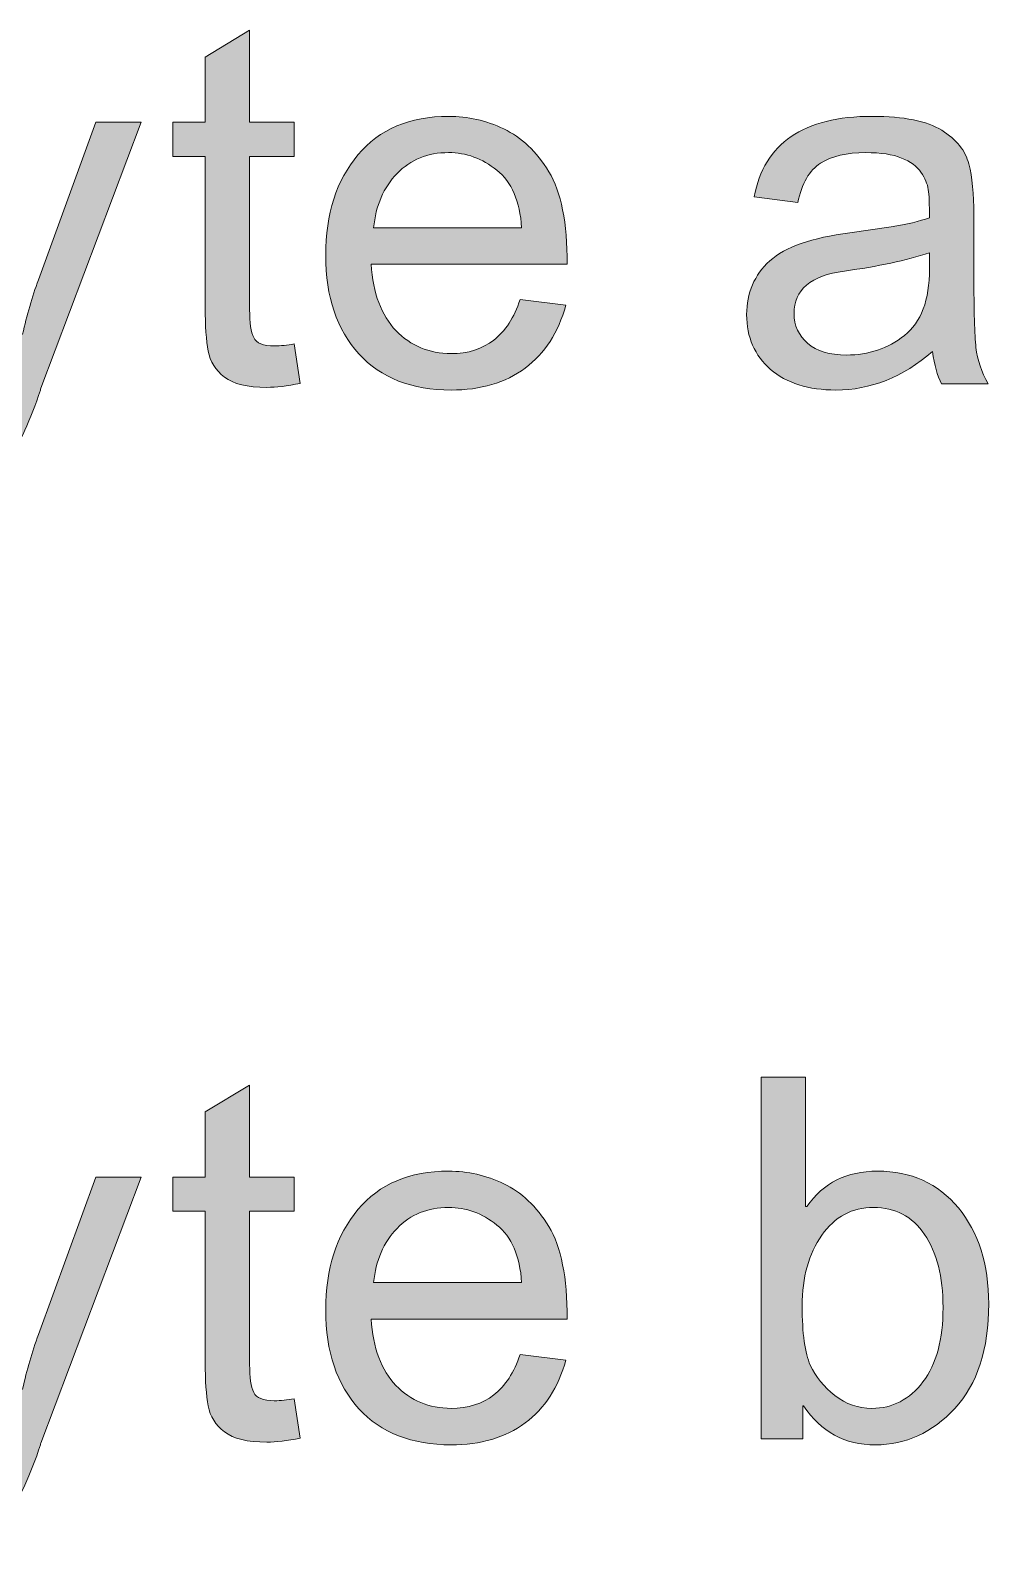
# Model space of a CAD drawing. Header units: inches. Extents: x -20 to 181, y -159 to -38.
# Drawn here: x 141.08 to 146.43, y -84.07 to -75.61 of the extents above; entities that cross this region are included whole.
import ezdxf

# ---------------------------------------------------------------- set-up
doc = ezdxf.new("R2010")
doc.units = ezdxf.units.IN
doc.header["$MEASUREMENT"] = 0
doc.layers.add('TEXT_GERMAN', color=7, linetype='Continuous')

# ---------------------------------------------------------------- blocks, each defined once
blk = doc.blocks.new('block 126')
at = {"layer": 'TEXT_GERMAN', "true_color": 0xffffff}
h = blk.add_hatch(color=7, dxfattribs=at)
h.dxf.hatch_style = 2
edge = h.paths.add_edge_path()
edge.add_spline(control_points=[(142.5839, -77.5787), (142.5105, -77.5934), (142.4485, -77.6008), (142.3979, -77.6008), (142.2893, -77.6008), (142.2104, -77.5817), (142.1608, -77.5436), (142.1112, -77.5055), (142.0809, -77.4569), (142.0699, -77.3982), (142.0589, -77.3395), (142.0533, -77.2576), (142.0533, -77.1529), (142.0533, -77.1529), (142.0533, -76.3109), (142.0533, -76.3109), (142.0533, -76.3109), (141.8728, -76.3109), (141.8728, -76.3109), (141.8728, -76.3109), (141.8728, -76.1194), (141.8728, -76.1194), (141.8728, -76.1194), (142.0533, -76.1194), (142.0533, -76.1194), (142.0533, -76.1194), (142.0533, -75.7556), (142.0533, -75.7556), (142.0533, -75.7556), (142.3014, -75.6054), (142.3014, -75.6054), (142.3014, -75.6054), (142.3014, -76.1194), (142.3014, -76.1194), (142.3014, -76.1194), (142.5494, -76.1194), (142.5494, -76.1194), (142.5494, -76.1194), (142.5494, -76.3109), (142.5494, -76.3109), (142.5494, -76.3109), (142.3014, -76.3109), (142.3014, -76.3109), (142.3014, -76.3109), (142.3014, -77.1667), (142.3014, -77.1667), (142.3014, -77.2402), (142.309, -77.2923), (142.3241, -77.3231), (142.3393, -77.3539), (142.3775, -77.3693), (142.4392, -77.3693), (142.475, -77.3693), (142.5119, -77.3656), (142.5494, -77.3582), (142.5494, -77.3582), (142.5839, -77.5787), (142.5839, -77.5787)], knot_values=[0, 0, 0, 0, 1, 1, 1, 2, 2, 2, 3, 3, 3, 4, 4, 4, 5, 5, 5, 6, 6, 6, 7, 7, 7, 8, 8, 8, 9, 9, 9, 10, 10, 10, 11, 11, 11, 12, 12, 12, 13, 13, 13, 14, 14, 14, 15, 15, 15, 16, 16, 16, 17, 17, 17, 18, 18, 18, 19, 19, 19, 19], degree=3, periodic=1)
h = blk.add_hatch(color=7, dxfattribs=at)
h.dxf.hatch_style = 2
edge = h.paths.add_edge_path()
edge.add_spline(control_points=[(144.0756, -76.9131), (144.0756, -76.9131), (142.9801, -76.9131), (142.9801, -76.9131), (142.9904, -77.0749), (143.0366, -77.1984), (143.1186, -77.2838), (143.2009, -77.3693), (143.3036, -77.412), (143.4266, -77.412), (143.5213, -77.412), (143.6009, -77.387), (143.665, -77.3369), (143.7294, -77.2868), (143.7786, -77.2113), (143.8124, -77.1102), (143.8124, -77.1102), (144.0673, -77.1419), (144.0673, -77.1419), (144.026, -77.2943), (143.9502, -77.4115), (143.84, -77.4933), (143.7297, -77.5751), (143.5919, -77.6159), (143.4266, -77.6159), (143.2071, -77.6159), (143.0355, -77.5486), (142.9119, -77.4141), (142.7885, -77.2795), (142.7265, -77.0956), (142.7265, -76.8621), (142.7265, -76.6315), (142.7865, -76.4446), (142.9064, -76.3013), (143.0262, -76.158), (143.195, -76.0863), (143.4128, -76.0863), (143.5196, -76.0863), (143.6222, -76.1097), (143.7208, -76.1566), (143.8196, -76.2034), (143.9034, -76.2832), (143.9723, -76.3957), (144.0412, -76.5082), (144.0756, -76.6808), (144.0756, -76.9131)], knot_values=[0, 0, 0, 0, 1, 1, 1, 2, 2, 2, 3, 3, 3, 4, 4, 4, 5, 5, 5, 6, 6, 6, 7, 7, 7, 8, 8, 8, 9, 9, 9, 10, 10, 10, 11, 11, 11, 12, 12, 12, 13, 13, 13, 14, 14, 14, 15, 15, 15, 15], degree=3, periodic=1)
edge = h.paths.add_edge_path()
edge.add_spline(control_points=[(143.8207, -76.7092), (143.8107, -76.5604), (143.7645, -76.453), (143.6822, -76.3874), (143.6002, -76.3218), (143.5103, -76.2889), (143.4128, -76.2889), (143.2963, -76.2889), (143.2002, -76.328), (143.1248, -76.406), (143.0497, -76.484), (143.0059, -76.5852), (142.9939, -76.7092), (142.9939, -76.7092), (143.8207, -76.7092), (143.8207, -76.7092)], knot_values=[0, 0, 0, 0, 1, 1, 1, 2, 2, 2, 3, 3, 3, 4, 4, 4, 5, 5, 5, 5], degree=3, periodic=1)
h = blk.add_hatch(color=7, dxfattribs=at)
h.dxf.hatch_style = 2
edge = h.paths.add_edge_path()
edge.add_spline(control_points=[(146.4265, -77.5815), (146.4265, -77.5815), (146.1661, -77.5815), (146.1661, -77.5815), (146.1423, -77.5355), (146.1254, -77.4754), (146.1151, -77.401), (145.9491, -77.5443), (145.7692, -77.6159), (145.5763, -77.6159), (145.422, -77.6159), (145.3003, -77.5773), (145.2111, -77.5002), (145.1222, -77.423), (145.0774, -77.321), (145.0774, -77.1943), (145.0774, -77.073), (145.1205, -76.9731), (145.2063, -76.8945), (145.2924, -76.816), (145.4413, -76.7638), (145.6535, -76.7381), (145.6535, -76.7381), (145.885, -76.7037), (145.885, -76.7037), (145.9715, -76.6899), (146.0428, -76.6728), (146.0986, -76.6527), (146.0986, -76.5783), (146.0965, -76.5257), (146.0917, -76.4949), (146.0872, -76.4641), (146.0738, -76.4322), (146.051, -76.3991), (146.0286, -76.3661), (145.9925, -76.3394), (145.9429, -76.3192), (145.8932, -76.299), (145.8268, -76.2889), (145.743, -76.2889), (145.6366, -76.2889), (145.5522, -76.3087), (145.4902, -76.3481), (145.4282, -76.3876), (145.3858, -76.4611), (145.3627, -76.5686), (145.3627, -76.5686), (145.1202, -76.5369), (145.1202, -76.5369), (145.147, -76.3872), (145.2153, -76.2746), (145.3255, -76.1993), (145.4357, -76.124), (145.5873, -76.0863), (145.7802, -76.0863), (145.9559, -76.0863), (146.0848, -76.1123), (146.1668, -76.1642), (146.2491, -76.216), (146.2998, -76.2787), (146.3184, -76.3523), (146.3373, -76.4258), (146.3466, -76.5204), (146.3466, -76.6361), (146.3466, -76.6361), (146.3466, -76.9696), (146.3466, -76.9696), (146.3466, -77.1727), (146.3508, -77.3088), (146.3583, -77.3782), (146.3663, -77.4476), (146.389, -77.5153), (146.4265, -77.5815)], knot_values=[0, 0, 0, 0, 1, 1, 1, 2, 2, 2, 3, 3, 3, 4, 4, 4, 5, 5, 5, 6, 6, 6, 7, 7, 7, 8, 8, 8, 9, 9, 9, 10, 10, 10, 11, 11, 11, 12, 12, 12, 13, 13, 13, 14, 14, 14, 15, 15, 15, 16, 16, 16, 17, 17, 17, 18, 18, 18, 19, 19, 19, 20, 20, 20, 21, 21, 21, 22, 22, 22, 23, 23, 23, 24, 24, 24, 24], degree=3, periodic=1)
edge = h.paths.add_edge_path()
edge.add_spline(control_points=[(146.0986, -76.9379), (146.0986, -76.9379), (146.0986, -76.8484), (146.0986, -76.8484), (145.969, -76.8916), (145.8106, -76.9257), (145.6232, -76.951), (145.4357, -76.9764), (145.342, -77.0556), (145.342, -77.1887), (145.342, -77.2557), (145.3675, -77.3112), (145.4178, -77.3548), (145.4685, -77.3984), (145.5412, -77.4203), (145.6356, -77.4203), (145.7579, -77.4203), (145.8657, -77.3837), (145.9587, -77.3107), (146.0521, -77.2377), (146.0986, -77.1135), (146.0986, -76.9379)], knot_values=[0, 0, 0, 0, 1, 1, 1, 2, 2, 2, 3, 3, 3, 4, 4, 4, 5, 5, 5, 6, 6, 6, 7, 7, 7, 7], degree=3, periodic=1)
h = blk.add_hatch(color=7, dxfattribs=at)
h.dxf.hatch_style = 2
edge = h.paths.add_edge_path()
edge.add_spline(control_points=[(141.6951, -76.1194), (141.6951, -76.1194), (141.1356, -77.6063), (141.1356, -77.6063), (141.1345, -77.6082), (141.1338, -77.6113), (141.1328, -77.6159), (141.0794, -77.7813), (141.0174, -77.9157), (140.9461, -78.019), (140.8748, -78.1224), (140.7735, -78.174), (140.6422, -78.174), (140.5981, -78.174), (140.5444, -78.1649), (140.481, -78.1465), (140.481, -78.1465), (140.4562, -77.9122), (140.4562, -77.9122), (140.5041, -77.9269), (140.5509, -77.9343), (140.5968, -77.9343), (140.6887, -77.9343), (140.7521, -77.9089), (140.7876, -77.8585), (140.8231, -77.808), (140.8627, -77.7165), (140.9068, -77.5842), (140.9068, -77.5842), (140.3515, -76.1194), (140.3515, -76.1194), (140.3515, -76.1194), (140.6188, -76.1194), (140.6188, -76.1194), (140.6188, -76.1194), (140.9633, -77.0771), (140.9633, -77.0771), (140.9836, -77.1359), (141.005, -77.2117), (141.0281, -77.3045), (141.0281, -77.3045), (141.0336, -77.3045), (141.0336, -77.3045), (141.0567, -77.1979), (141.086, -77.0964), (141.1218, -77), (141.1218, -77), (141.4429, -76.1194), (141.4429, -76.1194), (141.4429, -76.1194), (141.6951, -76.1194), (141.6951, -76.1194)], knot_values=[0, 0, 0, 0, 1, 1, 1, 2, 2, 2, 3, 3, 3, 4, 4, 4, 5, 5, 5, 6, 6, 6, 7, 7, 7, 8, 8, 8, 9, 9, 9, 10, 10, 10, 11, 11, 11, 12, 12, 12, 13, 13, 13, 14, 14, 14, 15, 15, 15, 16, 16, 16, 17, 17, 17, 17], degree=3, periodic=1)
at = {"layer": 'TEXT_GERMAN', "lineweight": 0}
for points, knots in [([(142.5839, -77.5787), (142.5105, -77.5934), (142.4485, -77.6008), (142.3979, -77.6008), (142.2893, -77.6008), (142.2104, -77.5817), (142.1608, -77.5436), (142.1112, -77.5055), (142.0809, -77.4569), (142.0699, -77.3982), (142.0589, -77.3395), (142.0533, -77.2576), (142.0533, -77.1529), (142.0533, -77.1529), (142.0533, -76.3109), (142.0533, -76.3109), (142.0533, -76.3109), (141.8728, -76.3109), (141.8728, -76.3109), (141.8728, -76.3109), (141.8728, -76.1194), (141.8728, -76.1194), (141.8728, -76.1194), (142.0533, -76.1194), (142.0533, -76.1194), (142.0533, -76.1194), (142.0533, -75.7556), (142.0533, -75.7556), (142.0533, -75.7556), (142.3014, -75.6054), (142.3014, -75.6054), (142.3014, -75.6054), (142.3014, -76.1194), (142.3014, -76.1194), (142.3014, -76.1194), (142.5494, -76.1194), (142.5494, -76.1194), (142.5494, -76.1194), (142.5494, -76.3109), (142.5494, -76.3109), (142.5494, -76.3109), (142.3014, -76.3109), (142.3014, -76.3109), (142.3014, -76.3109), (142.3014, -77.1667), (142.3014, -77.1667), (142.3014, -77.2402), (142.309, -77.2923), (142.3241, -77.3231), (142.3393, -77.3539), (142.3775, -77.3693), (142.4392, -77.3693), (142.475, -77.3693), (142.5119, -77.3656), (142.5494, -77.3582), (142.5494, -77.3582), (142.5839, -77.5787), (142.5839, -77.5787)], [0, 0, 0, 0, 1, 1, 1, 2, 2, 2, 3, 3, 3, 4, 4, 4, 5, 5, 5, 6, 6, 6, 7, 7, 7, 8, 8, 8, 9, 9, 9, 10, 10, 10, 11, 11, 11, 12, 12, 12, 13, 13, 13, 14, 14, 14, 15, 15, 15, 16, 16, 16, 17, 17, 17, 18, 18, 18, 19, 19, 19, 19]), ([(144.0756, -76.9131), (144.0756, -76.9131), (142.9801, -76.9131), (142.9801, -76.9131), (142.9904, -77.0749), (143.0366, -77.1984), (143.1186, -77.2838), (143.2009, -77.3693), (143.3036, -77.412), (143.4266, -77.412), (143.5213, -77.412), (143.6009, -77.387), (143.665, -77.3369), (143.7294, -77.2868), (143.7786, -77.2113), (143.8124, -77.1102), (143.8124, -77.1102), (144.0673, -77.1419), (144.0673, -77.1419), (144.026, -77.2943), (143.9502, -77.4115), (143.84, -77.4933), (143.7297, -77.5751), (143.5919, -77.6159), (143.4266, -77.6159), (143.2071, -77.6159), (143.0355, -77.5486), (142.9119, -77.4141), (142.7885, -77.2795), (142.7265, -77.0956), (142.7265, -76.8621), (142.7265, -76.6315), (142.7865, -76.4446), (142.9064, -76.3013), (143.0262, -76.158), (143.195, -76.0863), (143.4128, -76.0863), (143.5196, -76.0863), (143.6222, -76.1097), (143.7208, -76.1566), (143.8196, -76.2034), (143.9034, -76.2832), (143.9723, -76.3957), (144.0412, -76.5082), (144.0756, -76.6808), (144.0756, -76.9131)], [0, 0, 0, 0, 1, 1, 1, 2, 2, 2, 3, 3, 3, 4, 4, 4, 5, 5, 5, 6, 6, 6, 7, 7, 7, 8, 8, 8, 9, 9, 9, 10, 10, 10, 11, 11, 11, 12, 12, 12, 13, 13, 13, 14, 14, 14, 15, 15, 15, 15]), ([(146.4265, -77.5815), (146.4265, -77.5815), (146.1661, -77.5815), (146.1661, -77.5815), (146.1423, -77.5355), (146.1254, -77.4754), (146.1151, -77.401), (145.9491, -77.5443), (145.7692, -77.6159), (145.5763, -77.6159), (145.422, -77.6159), (145.3003, -77.5773), (145.2111, -77.5002), (145.1222, -77.423), (145.0774, -77.321), (145.0774, -77.1943), (145.0774, -77.073), (145.1205, -76.9731), (145.2063, -76.8945), (145.2924, -76.816), (145.4413, -76.7638), (145.6535, -76.7381), (145.6535, -76.7381), (145.885, -76.7037), (145.885, -76.7037), (145.9715, -76.6899), (146.0428, -76.6728), (146.0986, -76.6527), (146.0986, -76.5783), (146.0965, -76.5257), (146.0917, -76.4949), (146.0872, -76.4641), (146.0738, -76.4322), (146.051, -76.3991), (146.0286, -76.3661), (145.9925, -76.3394), (145.9429, -76.3192), (145.8932, -76.299), (145.8268, -76.2889), (145.743, -76.2889), (145.6366, -76.2889), (145.5522, -76.3087), (145.4902, -76.3481), (145.4282, -76.3876), (145.3858, -76.4611), (145.3627, -76.5686), (145.3627, -76.5686), (145.1202, -76.5369), (145.1202, -76.5369), (145.147, -76.3872), (145.2153, -76.2746), (145.3255, -76.1993), (145.4357, -76.124), (145.5873, -76.0863), (145.7802, -76.0863), (145.9559, -76.0863), (146.0848, -76.1123), (146.1668, -76.1642), (146.2491, -76.216), (146.2998, -76.2787), (146.3184, -76.3523), (146.3373, -76.4258), (146.3466, -76.5204), (146.3466, -76.6361), (146.3466, -76.6361), (146.3466, -76.9696), (146.3466, -76.9696), (146.3466, -77.1727), (146.3508, -77.3088), (146.3583, -77.3782), (146.3663, -77.4476), (146.389, -77.5153), (146.4265, -77.5815)], [0, 0, 0, 0, 1, 1, 1, 2, 2, 2, 3, 3, 3, 4, 4, 4, 5, 5, 5, 6, 6, 6, 7, 7, 7, 8, 8, 8, 9, 9, 9, 10, 10, 10, 11, 11, 11, 12, 12, 12, 13, 13, 13, 14, 14, 14, 15, 15, 15, 16, 16, 16, 17, 17, 17, 18, 18, 18, 19, 19, 19, 20, 20, 20, 21, 21, 21, 22, 22, 22, 23, 23, 23, 24, 24, 24, 24]), ([(141.6951, -76.1194), (141.6951, -76.1194), (141.1356, -77.6063), (141.1356, -77.6063), (141.1345, -77.6082), (141.1338, -77.6113), (141.1328, -77.6159), (141.0794, -77.7813), (141.0174, -77.9157), (140.9461, -78.019), (140.8748, -78.1224), (140.7735, -78.174), (140.6422, -78.174), (140.5981, -78.174), (140.5444, -78.1649), (140.481, -78.1465), (140.481, -78.1465), (140.4562, -77.9122), (140.4562, -77.9122), (140.5041, -77.9269), (140.5509, -77.9343), (140.5968, -77.9343), (140.6887, -77.9343), (140.7521, -77.9089), (140.7876, -77.8585), (140.8231, -77.808), (140.8627, -77.7165), (140.9068, -77.5842), (140.9068, -77.5842), (140.3515, -76.1194), (140.3515, -76.1194), (140.3515, -76.1194), (140.6188, -76.1194), (140.6188, -76.1194), (140.6188, -76.1194), (140.9633, -77.0771), (140.9633, -77.0771), (140.9836, -77.1359), (141.005, -77.2117), (141.0281, -77.3045), (141.0281, -77.3045), (141.0336, -77.3045), (141.0336, -77.3045), (141.0567, -77.1979), (141.086, -77.0964), (141.1218, -77), (141.1218, -77), (141.4429, -76.1194), (141.4429, -76.1194), (141.4429, -76.1194), (141.6951, -76.1194), (141.6951, -76.1194)], [0, 0, 0, 0, 1, 1, 1, 2, 2, 2, 3, 3, 3, 4, 4, 4, 5, 5, 5, 6, 6, 6, 7, 7, 7, 8, 8, 8, 9, 9, 9, 10, 10, 10, 11, 11, 11, 12, 12, 12, 13, 13, 13, 14, 14, 14, 15, 15, 15, 16, 16, 16, 17, 17, 17, 17]), ([(143.8207, -76.7092), (143.8107, -76.5604), (143.7645, -76.453), (143.6822, -76.3874), (143.6002, -76.3218), (143.5103, -76.2889), (143.4128, -76.2889), (143.2963, -76.2889), (143.2002, -76.328), (143.1248, -76.406), (143.0497, -76.484), (143.0059, -76.5852), (142.9939, -76.7092), (142.9939, -76.7092), (143.8207, -76.7092), (143.8207, -76.7092)], [0, 0, 0, 0, 1, 1, 1, 2, 2, 2, 3, 3, 3, 4, 4, 4, 5, 5, 5, 5]), ([(146.0986, -76.9379), (146.0986, -76.9379), (146.0986, -76.8484), (146.0986, -76.8484), (145.969, -76.8916), (145.8106, -76.9257), (145.6232, -76.951), (145.4357, -76.9764), (145.342, -77.0556), (145.342, -77.1887), (145.342, -77.2557), (145.3675, -77.3112), (145.4178, -77.3548), (145.4685, -77.3984), (145.5412, -77.4203), (145.6356, -77.4203), (145.7579, -77.4203), (145.8657, -77.3837), (145.9587, -77.3107), (146.0521, -77.2377), (146.0986, -77.1135), (146.0986, -76.9379)], [0, 0, 0, 0, 1, 1, 1, 2, 2, 2, 3, 3, 3, 4, 4, 4, 5, 5, 5, 6, 6, 6, 7, 7, 7, 7])]:
    blk.add_open_spline(points, degree=3, knots=knots, dxfattribs=at)
blk = doc.blocks.new('block 127')
at = {"layer": 'TEXT_GERMAN', "true_color": 0xffffff}
h = blk.add_hatch(color=7, dxfattribs=at)
h.dxf.hatch_style = 2
edge = h.paths.add_edge_path()
edge.add_spline(control_points=[(142.5839, -83.4736), (142.5105, -83.4883), (142.4485, -83.4957), (142.3979, -83.4957), (142.2893, -83.4957), (142.2104, -83.4766), (142.1608, -83.4385), (142.1112, -83.4004), (142.0809, -83.3518), (142.0699, -83.2931), (142.0589, -83.2344), (142.0533, -83.1525), (142.0533, -83.0478), (142.0533, -83.0478), (142.0533, -82.2058), (142.0533, -82.2058), (142.0533, -82.2058), (141.8728, -82.2058), (141.8728, -82.2058), (141.8728, -82.2058), (141.8728, -82.0143), (141.8728, -82.0143), (141.8728, -82.0143), (142.0533, -82.0143), (142.0533, -82.0143), (142.0533, -82.0143), (142.0533, -81.6505), (142.0533, -81.6505), (142.0533, -81.6505), (142.3014, -81.5003), (142.3014, -81.5003), (142.3014, -81.5003), (142.3014, -82.0143), (142.3014, -82.0143), (142.3014, -82.0143), (142.5494, -82.0143), (142.5494, -82.0143), (142.5494, -82.0143), (142.5494, -82.2058), (142.5494, -82.2058), (142.5494, -82.2058), (142.3014, -82.2058), (142.3014, -82.2058), (142.3014, -82.2058), (142.3014, -83.0616), (142.3014, -83.0616), (142.3014, -83.1351), (142.309, -83.1872), (142.3241, -83.218), (142.3393, -83.2488), (142.3775, -83.2642), (142.4392, -83.2642), (142.475, -83.2642), (142.5119, -83.2606), (142.5494, -83.2531), (142.5494, -83.2531), (142.5839, -83.4736), (142.5839, -83.4736)], knot_values=[0, 0, 0, 0, 1, 1, 1, 2, 2, 2, 3, 3, 3, 4, 4, 4, 5, 5, 5, 6, 6, 6, 7, 7, 7, 8, 8, 8, 9, 9, 9, 10, 10, 10, 11, 11, 11, 12, 12, 12, 13, 13, 13, 14, 14, 14, 15, 15, 15, 16, 16, 16, 17, 17, 17, 18, 18, 18, 19, 19, 19, 19], degree=3, periodic=1)
h = blk.add_hatch(color=7, dxfattribs=at)
h.dxf.hatch_style = 2
edge = h.paths.add_edge_path()
edge.add_spline(control_points=[(145.4137, -82.1783), (145.5057, -82.0468), (145.6369, -81.9812), (145.8078, -81.9812), (145.9963, -81.9812), (146.1468, -82.0496), (146.2598, -82.1865), (146.3728, -82.3235), (146.4293, -82.5021), (146.4293, -82.7226), (146.4293, -82.977), (146.3663, -83.172), (146.2398, -83.3076), (146.1137, -83.4431), (145.9659, -83.5108), (145.7968, -83.5108), (145.6252, -83.5108), (145.4915, -83.4383), (145.3958, -83.2931), (145.3958, -83.2931), (145.3903, -83.2931), (145.3903, -83.2931), (145.3903, -83.2931), (145.3903, -83.4764), (145.3903, -83.4764), (145.3903, -83.4764), (145.1588, -83.4764), (145.1588, -83.4764), (145.1588, -83.4764), (145.1588, -81.4562), (145.1588, -81.4562), (145.1588, -81.4562), (145.4068, -81.4562), (145.4068, -81.4562), (145.4068, -81.4562), (145.4068, -82.1783), (145.4068, -82.1783), (145.4068, -82.1783), (145.4137, -82.1783), (145.4137, -82.1783)], knot_values=[0, 0, 0, 0, 1, 1, 1, 2, 2, 2, 3, 3, 3, 4, 4, 4, 5, 5, 5, 6, 6, 6, 7, 7, 7, 8, 8, 8, 9, 9, 9, 10, 10, 10, 11, 11, 11, 12, 12, 12, 13, 13, 13, 13], degree=3, periodic=1)
edge = h.paths.add_edge_path()
edge.add_spline(control_points=[(145.7775, -83.3069), (145.8926, -83.3069), (145.9873, -83.2575), (146.0621, -83.1587), (146.1372, -83.06), (146.1744, -82.9216), (146.1744, -82.7433), (146.1744, -82.5715), (146.1399, -82.4353), (146.071, -82.3347), (146.0021, -82.2341), (145.907, -82.1838), (145.7858, -82.1838), (145.6666, -82.1838), (145.5701, -82.2356), (145.4971, -82.3395), (145.424, -82.4434), (145.3875, -82.5746), (145.3875, -82.7336), (145.3875, -82.8888), (145.4027, -82.9994), (145.433, -83.065), (145.4633, -83.1307), (145.5091, -83.1875), (145.5701, -83.2352), (145.6314, -83.2829), (145.7003, -83.3069), (145.7775, -83.3069)], knot_values=[0, 0, 0, 0, 1, 1, 1, 2, 2, 2, 3, 3, 3, 4, 4, 4, 5, 5, 5, 6, 6, 6, 7, 7, 7, 8, 8, 8, 9, 9, 9, 9], degree=3, periodic=1)
h = blk.add_hatch(color=7, dxfattribs=at)
h.dxf.hatch_style = 2
edge = h.paths.add_edge_path()
edge.add_spline(control_points=[(144.0756, -82.808), (144.0756, -82.808), (142.9801, -82.808), (142.9801, -82.808), (142.9904, -82.9698), (143.0366, -83.0933), (143.1186, -83.1787), (143.2009, -83.2642), (143.3036, -83.3069), (143.4266, -83.3069), (143.5213, -83.3069), (143.6009, -83.2819), (143.665, -83.2318), (143.7294, -83.1817), (143.7786, -83.1062), (143.8124, -83.0051), (143.8124, -83.0051), (144.0673, -83.0368), (144.0673, -83.0368), (144.026, -83.1892), (143.9502, -83.3064), (143.84, -83.3882), (143.7297, -83.47), (143.5919, -83.5108), (143.4266, -83.5108), (143.2071, -83.5108), (143.0355, -83.4435), (142.9119, -83.309), (142.7885, -83.1744), (142.7265, -82.9905), (142.7265, -82.7571), (142.7265, -82.5264), (142.7865, -82.3395), (142.9064, -82.1962), (143.0262, -82.0529), (143.195, -81.9812), (143.4128, -81.9812), (143.5196, -81.9812), (143.6222, -82.0046), (143.7208, -82.0515), (143.8196, -82.0983), (143.9034, -82.1781), (143.9723, -82.2906), (144.0412, -82.4031), (144.0756, -82.5757), (144.0756, -82.808)], knot_values=[0, 0, 0, 0, 1, 1, 1, 2, 2, 2, 3, 3, 3, 4, 4, 4, 5, 5, 5, 6, 6, 6, 7, 7, 7, 8, 8, 8, 9, 9, 9, 10, 10, 10, 11, 11, 11, 12, 12, 12, 13, 13, 13, 14, 14, 14, 15, 15, 15, 15], degree=3, periodic=1)
edge = h.paths.add_edge_path()
edge.add_spline(control_points=[(143.8207, -82.6041), (143.8107, -82.4553), (143.7645, -82.3479), (143.6822, -82.2823), (143.6002, -82.2167), (143.5103, -82.1838), (143.4128, -82.1838), (143.2963, -82.1838), (143.2002, -82.2229), (143.1248, -82.3009), (143.0497, -82.379), (143.0059, -82.4801), (142.9939, -82.6041), (142.9939, -82.6041), (143.8207, -82.6041), (143.8207, -82.6041)], knot_values=[0, 0, 0, 0, 1, 1, 1, 2, 2, 2, 3, 3, 3, 4, 4, 4, 5, 5, 5, 5], degree=3, periodic=1)
h = blk.add_hatch(color=7, dxfattribs=at)
h.dxf.hatch_style = 2
edge = h.paths.add_edge_path()
edge.add_spline(control_points=[(141.6951, -82.0143), (141.6951, -82.0143), (141.1356, -83.5012), (141.1356, -83.5012), (141.1345, -83.5031), (141.1338, -83.5062), (141.1328, -83.5108), (141.0794, -83.6762), (141.0174, -83.8106), (140.9461, -83.9139), (140.8748, -84.0173), (140.7735, -84.0689), (140.6422, -84.0689), (140.5981, -84.0689), (140.5444, -84.0598), (140.481, -84.0414), (140.481, -84.0414), (140.4562, -83.8071), (140.4562, -83.8071), (140.5041, -83.8218), (140.5509, -83.8292), (140.5968, -83.8292), (140.6887, -83.8292), (140.7521, -83.8038), (140.7876, -83.7534), (140.8231, -83.7029), (140.8627, -83.6114), (140.9068, -83.4791), (140.9068, -83.4791), (140.3515, -82.0143), (140.3515, -82.0143), (140.3515, -82.0143), (140.6188, -82.0143), (140.6188, -82.0143), (140.6188, -82.0143), (140.9633, -82.972), (140.9633, -82.972), (140.9836, -83.0308), (141.005, -83.1066), (141.0281, -83.1994), (141.0281, -83.1994), (141.0336, -83.1994), (141.0336, -83.1994), (141.0567, -83.0928), (141.086, -82.9913), (141.1218, -82.8949), (141.1218, -82.8949), (141.4429, -82.0143), (141.4429, -82.0143), (141.4429, -82.0143), (141.6951, -82.0143), (141.6951, -82.0143)], knot_values=[0, 0, 0, 0, 1, 1, 1, 2, 2, 2, 3, 3, 3, 4, 4, 4, 5, 5, 5, 6, 6, 6, 7, 7, 7, 8, 8, 8, 9, 9, 9, 10, 10, 10, 11, 11, 11, 12, 12, 12, 13, 13, 13, 14, 14, 14, 15, 15, 15, 16, 16, 16, 17, 17, 17, 17], degree=3, periodic=1)
at = {"layer": 'TEXT_GERMAN', "lineweight": 0}
for points, knots in [([(142.5839, -83.4736), (142.5105, -83.4883), (142.4485, -83.4957), (142.3979, -83.4957), (142.2893, -83.4957), (142.2104, -83.4766), (142.1608, -83.4385), (142.1112, -83.4004), (142.0809, -83.3518), (142.0699, -83.2931), (142.0589, -83.2344), (142.0533, -83.1525), (142.0533, -83.0478), (142.0533, -83.0478), (142.0533, -82.2058), (142.0533, -82.2058), (142.0533, -82.2058), (141.8728, -82.2058), (141.8728, -82.2058), (141.8728, -82.2058), (141.8728, -82.0143), (141.8728, -82.0143), (141.8728, -82.0143), (142.0533, -82.0143), (142.0533, -82.0143), (142.0533, -82.0143), (142.0533, -81.6505), (142.0533, -81.6505), (142.0533, -81.6505), (142.3014, -81.5003), (142.3014, -81.5003), (142.3014, -81.5003), (142.3014, -82.0143), (142.3014, -82.0143), (142.3014, -82.0143), (142.5494, -82.0143), (142.5494, -82.0143), (142.5494, -82.0143), (142.5494, -82.2058), (142.5494, -82.2058), (142.5494, -82.2058), (142.3014, -82.2058), (142.3014, -82.2058), (142.3014, -82.2058), (142.3014, -83.0616), (142.3014, -83.0616), (142.3014, -83.1351), (142.309, -83.1872), (142.3241, -83.218), (142.3393, -83.2488), (142.3775, -83.2642), (142.4392, -83.2642), (142.475, -83.2642), (142.5119, -83.2606), (142.5494, -83.2531), (142.5494, -83.2531), (142.5839, -83.4736), (142.5839, -83.4736)], [0, 0, 0, 0, 1, 1, 1, 2, 2, 2, 3, 3, 3, 4, 4, 4, 5, 5, 5, 6, 6, 6, 7, 7, 7, 8, 8, 8, 9, 9, 9, 10, 10, 10, 11, 11, 11, 12, 12, 12, 13, 13, 13, 14, 14, 14, 15, 15, 15, 16, 16, 16, 17, 17, 17, 18, 18, 18, 19, 19, 19, 19]), ([(145.4137, -82.1783), (145.5057, -82.0468), (145.6369, -81.9812), (145.8078, -81.9812), (145.9963, -81.9812), (146.1468, -82.0496), (146.2598, -82.1865), (146.3728, -82.3235), (146.4293, -82.5021), (146.4293, -82.7226), (146.4293, -82.977), (146.3663, -83.172), (146.2398, -83.3076), (146.1137, -83.4431), (145.9659, -83.5108), (145.7968, -83.5108), (145.6252, -83.5108), (145.4915, -83.4383), (145.3958, -83.2931), (145.3958, -83.2931), (145.3903, -83.2931), (145.3903, -83.2931), (145.3903, -83.2931), (145.3903, -83.4764), (145.3903, -83.4764), (145.3903, -83.4764), (145.1588, -83.4764), (145.1588, -83.4764), (145.1588, -83.4764), (145.1588, -81.4562), (145.1588, -81.4562), (145.1588, -81.4562), (145.4068, -81.4562), (145.4068, -81.4562), (145.4068, -81.4562), (145.4068, -82.1783), (145.4068, -82.1783), (145.4068, -82.1783), (145.4137, -82.1783), (145.4137, -82.1783)], [0, 0, 0, 0, 1, 1, 1, 2, 2, 2, 3, 3, 3, 4, 4, 4, 5, 5, 5, 6, 6, 6, 7, 7, 7, 8, 8, 8, 9, 9, 9, 10, 10, 10, 11, 11, 11, 12, 12, 12, 13, 13, 13, 13]), ([(144.0756, -82.808), (144.0756, -82.808), (142.9801, -82.808), (142.9801, -82.808), (142.9904, -82.9698), (143.0366, -83.0933), (143.1186, -83.1787), (143.2009, -83.2642), (143.3036, -83.3069), (143.4266, -83.3069), (143.5213, -83.3069), (143.6009, -83.2819), (143.665, -83.2318), (143.7294, -83.1817), (143.7786, -83.1062), (143.8124, -83.0051), (143.8124, -83.0051), (144.0673, -83.0368), (144.0673, -83.0368), (144.026, -83.1892), (143.9502, -83.3064), (143.84, -83.3882), (143.7297, -83.47), (143.5919, -83.5108), (143.4266, -83.5108), (143.2071, -83.5108), (143.0355, -83.4435), (142.9119, -83.309), (142.7885, -83.1744), (142.7265, -82.9905), (142.7265, -82.7571), (142.7265, -82.5264), (142.7865, -82.3395), (142.9064, -82.1962), (143.0262, -82.0529), (143.195, -81.9812), (143.4128, -81.9812), (143.5196, -81.9812), (143.6222, -82.0046), (143.7208, -82.0515), (143.8196, -82.0983), (143.9034, -82.1781), (143.9723, -82.2906), (144.0412, -82.4031), (144.0756, -82.5757), (144.0756, -82.808)], [0, 0, 0, 0, 1, 1, 1, 2, 2, 2, 3, 3, 3, 4, 4, 4, 5, 5, 5, 6, 6, 6, 7, 7, 7, 8, 8, 8, 9, 9, 9, 10, 10, 10, 11, 11, 11, 12, 12, 12, 13, 13, 13, 14, 14, 14, 15, 15, 15, 15]), ([(141.6951, -82.0143), (141.6951, -82.0143), (141.1356, -83.5012), (141.1356, -83.5012), (141.1345, -83.5031), (141.1338, -83.5062), (141.1328, -83.5108), (141.0794, -83.6762), (141.0174, -83.8106), (140.9461, -83.9139), (140.8748, -84.0173), (140.7735, -84.0689), (140.6422, -84.0689), (140.5981, -84.0689), (140.5444, -84.0598), (140.481, -84.0414), (140.481, -84.0414), (140.4562, -83.8071), (140.4562, -83.8071), (140.5041, -83.8218), (140.5509, -83.8292), (140.5968, -83.8292), (140.6887, -83.8292), (140.7521, -83.8038), (140.7876, -83.7534), (140.8231, -83.7029), (140.8627, -83.6114), (140.9068, -83.4791), (140.9068, -83.4791), (140.3515, -82.0143), (140.3515, -82.0143), (140.3515, -82.0143), (140.6188, -82.0143), (140.6188, -82.0143), (140.6188, -82.0143), (140.9633, -82.972), (140.9633, -82.972), (140.9836, -83.0308), (141.005, -83.1066), (141.0281, -83.1994), (141.0281, -83.1994), (141.0336, -83.1994), (141.0336, -83.1994), (141.0567, -83.0928), (141.086, -82.9913), (141.1218, -82.8949), (141.1218, -82.8949), (141.4429, -82.0143), (141.4429, -82.0143), (141.4429, -82.0143), (141.6951, -82.0143), (141.6951, -82.0143)], [0, 0, 0, 0, 1, 1, 1, 2, 2, 2, 3, 3, 3, 4, 4, 4, 5, 5, 5, 6, 6, 6, 7, 7, 7, 8, 8, 8, 9, 9, 9, 10, 10, 10, 11, 11, 11, 12, 12, 12, 13, 13, 13, 14, 14, 14, 15, 15, 15, 16, 16, 16, 17, 17, 17, 17]), ([(143.8207, -82.6041), (143.8107, -82.4553), (143.7645, -82.3479), (143.6822, -82.2823), (143.6002, -82.2167), (143.5103, -82.1838), (143.4128, -82.1838), (143.2963, -82.1838), (143.2002, -82.2229), (143.1248, -82.3009), (143.0497, -82.379), (143.0059, -82.4801), (142.9939, -82.6041), (142.9939, -82.6041), (143.8207, -82.6041), (143.8207, -82.6041)], [0, 0, 0, 0, 1, 1, 1, 2, 2, 2, 3, 3, 3, 4, 4, 4, 5, 5, 5, 5]), ([(145.7775, -83.3069), (145.8926, -83.3069), (145.9873, -83.2575), (146.0621, -83.1587), (146.1372, -83.06), (146.1744, -82.9216), (146.1744, -82.7433), (146.1744, -82.5715), (146.1399, -82.4353), (146.071, -82.3347), (146.0021, -82.2341), (145.907, -82.1838), (145.7858, -82.1838), (145.6666, -82.1838), (145.5701, -82.2356), (145.4971, -82.3395), (145.424, -82.4434), (145.3875, -82.5746), (145.3875, -82.7336), (145.3875, -82.8888), (145.4027, -82.9994), (145.433, -83.065), (145.4633, -83.1307), (145.5091, -83.1875), (145.5701, -83.2352), (145.6314, -83.2829), (145.7003, -83.3069), (145.7775, -83.3069)], [0, 0, 0, 0, 1, 1, 1, 2, 2, 2, 3, 3, 3, 4, 4, 4, 5, 5, 5, 6, 6, 6, 7, 7, 7, 8, 8, 8, 9, 9, 9, 9])]:
    blk.add_open_spline(points, degree=3, knots=knots, dxfattribs=at)

msp = doc.modelspace()

# ---------------------------------------------------------------- block references
at = {"layer": 'TEXT_GERMAN'}
for name in ['block 126', 'block 127']:
    msp.add_blockref(name, (0, 0), dxfattribs=at)

doc.saveas('drawing.dxf')
